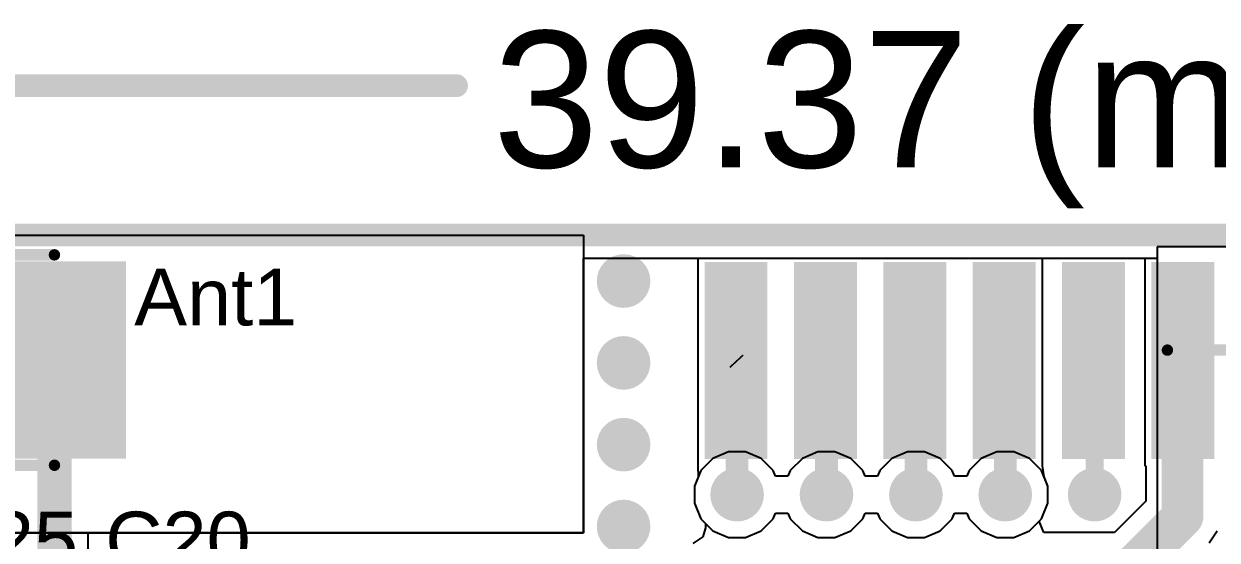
# Model space of a CAD drawing. Header units: millimetres. Extents: x -6 to 37.5, y -2.1 to 28.8.
# Drawn here: x 5.18 to 18.53, y 22.99 to 28.76 of the extents above; entities that cross this region are included whole.
import ezdxf

# ---------------------------------------------------------------- set-up
doc = ezdxf.new("R2010")
doc.units = ezdxf.units.MM
for name, color, linetype in [('BottomLayer', 5, 'Continuous'), ('BottomPaste', 16, 'Continuous'), ('BottomSolder', 6, 'Continuous'), ('Mechanical2', 216, 'Continuous'), ('TopLayer', 1, 'Continuous'), ('TopOverlay', 2, 'Continuous'), ('TopPaste', 8, 'Continuous'), ('TopSolder', 216, 'Continuous'), ('ViaHoleLayer', 16, 'Continuous')]:
    doc.layers.add(name, color=color, linetype=linetype)
doc.styles.add('Arial', font='', dxfattribs={"height": 0.2})
doc.styles.get('Arial').set_extended_font_data('Arial')

# ---------------------------------------------------------------- blocks, each defined once
blk = doc.blocks.new('AN6520_245_3')
at = {"layer": 'TopLayer'}
for points in [[(-3.95, -1), (-3.95, 1), (-2.55, 1), (-2.55, -1)], [(2.55, -1), (2.55, 1), (3.95, 1), (3.95, -1)]]:
    blk.add_hatch(color=1, dxfattribs=at).paths.add_polyline_path(points)
at = {"layer": 'TopOverlay'}
blk.add_hatch(color=2, dxfattribs=at).paths.add_polyline_path([(-2.437, -0.838), (-1.904, -0.838), (-1.904, 0.838), (-2.437, 0.838)])
at = {"layer": 'TopPaste'}
for points in [[(-3.95, -1), (-3.95, 1), (-2.55, 1), (-2.55, -1)], [(2.55, -1), (2.55, 1), (3.95, 1), (3.95, -1)]]:
    blk.add_hatch(color=8, dxfattribs=at).paths.add_polyline_path(points)
at = {"layer": 'TopSolder'}
for points in [[(-4.052, -1.102), (-4.052, 1.102), (-2.448, 1.102), (-2.448, -1.102)], [(2.448, -1.102), (2.448, 1.102), (4.052, 1.102), (4.052, -1.102)]]:
    blk.add_hatch(color=216, dxfattribs=at).paths.add_polyline_path(points)
at = {"layer": 'TopOverlay', "const_width": 0.127}
for points in [[(3.25, 1.176), (-3.25, 1.176)], [(3.25, -1.176), (-3.25, -1.176)]]:
    blk.add_lwpolyline(points, dxfattribs=at)
at = {"layer": 'TopOverlay', "const_width": 0.0635}
for points in [[(-3.282, 1.176, 1), (-3.218, 1.176, 1)], [(3.218, 1.176, 1), (3.282, 1.176, 1)], [(-3.282, -1.176, 1), (-3.218, -1.176, 1)], [(3.218, -1.176, 1), (3.282, -1.176, 1)]]:
    blk.add_lwpolyline(points, format="xyb", close=True, dxfattribs=at)
blk = doc.blocks.new('SMMS1050_470M_76')
at = {"layer": 'TopLayer'}
for points in [[(-6.8, 2.05), (-2.7, 2.05), (-2.7, -2.05), (-6.8, -2.05)], [(2.7, 2.05), (6.8, 2.05), (6.8, -2.05), (2.7, -2.05)]]:
    blk.add_hatch(color=1, dxfattribs=at).paths.add_polyline_path(points)
at = {"layer": 'TopPaste'}
for points in [[(-6.8, 2.05), (-2.7, 2.05), (-2.7, -2.05), (-6.8, -2.05)], [(2.7, 2.05), (6.8, 2.05), (6.8, -2.05), (2.7, -2.05)]]:
    blk.add_hatch(color=8, dxfattribs=at).paths.add_polyline_path(points)
at = {"layer": 'TopSolder'}
for points in [[(-6.902, 2.152), (-2.598, 2.152), (-2.598, -2.152), (-6.902, -2.152)], [(2.598, 2.152), (6.902, 2.152), (6.902, -2.152), (2.598, -2.152)]]:
    blk.add_hatch(color=216, dxfattribs=at).paths.add_polyline_path(points)
at = {"layer": 'TopOverlay', "const_width": 0.127}
for points in [[(-5.75, 2.21), (-5.75, 5)], [(0, 5), (-5.75, 5)], [(5.75, 5), (0, 5)], [(5.75, 2.21), (5.75, 5)], [(-5.75, -5), (-5.75, -2.21)], [(5.75, -5), (5.75, -2.21)], [(0, -5), (-5.75, -5)], [(5.75, -5), (0, -5)]]:
    blk.add_lwpolyline(points, dxfattribs=at)
at = {"layer": 'TopOverlay', "const_width": 0.0635}
for points in [[(-5.782, 5, 1), (-5.718, 5, 1)], [(-5.782, 5, 1), (-5.718, 5, 1)], [(-0.032, 5, 1), (0.032, 5, 1)], [(-0.032, 5, 1), (0.032, 5, 1)], [(5.718, 5, 1), (5.782, 5, 1)], [(5.718, 5, 1), (5.782, 5, 1)], [(-5.782, 2.21, 1), (-5.718, 2.21, 1)], [(5.718, 2.21, 1), (5.782, 2.21, 1)], [(-5.782, -2.21, 1), (-5.718, -2.21, 1)], [(5.718, -2.21, 1), (5.782, -2.21, 1)], [(-5.782, -5, 1), (-5.718, -5, 1)], [(-5.782, -5, 1), (-5.718, -5, 1)], [(-0.032, -5, 1), (0.032, -5, 1)], [(-0.032, -5, 1), (0.032, -5, 1)], [(5.718, -5, 1), (5.782, -5, 1)], [(5.718, -5, 1), (5.782, -5, 1)]]:
    blk.add_lwpolyline(points, format="xyb", close=True, dxfattribs=at)
blk = doc.blocks.new('1_6__B_77')
at = {"layer": 'BottomLayer'}
for points in [[(-2.75, 1), (-2.25, 1), (-2.25, -1), (-2.75, -1)], [(-1.75, 1), (-1.25, 1), (-1.25, -1), (-1.75, -1)], [(-0.75, 1), (-0.25, 1), (-0.25, -1), (-0.75, -1)], [(0.25, 1), (0.75, 1), (0.75, -1), (0.25, -1)], [(1.25, 1), (1.75, 1), (1.75, -1), (1.25, -1)], [(2.25, 1), (2.75, 1), (2.75, -1), (2.25, -1)]]:
    blk.add_hatch(color=5, dxfattribs=at).paths.add_polyline_path(points)
at = {"layer": 'BottomPaste'}
for points in [[(-2.75, 1), (-2.25, 1), (-2.25, -1), (-2.75, -1)], [(-1.75, 1), (-1.25, 1), (-1.25, -1), (-1.75, -1)], [(-0.75, 1), (-0.25, 1), (-0.25, -1), (-0.75, -1)], [(0.25, 1), (0.75, 1), (0.75, -1), (0.25, -1)], [(1.25, 1), (1.75, 1), (1.75, -1), (1.25, -1)], [(2.25, 1), (2.75, 1), (2.75, -1), (2.25, -1)]]:
    blk.add_hatch(color=16, dxfattribs=at).paths.add_polyline_path(points)
at = {"layer": 'BottomSolder'}
for points in [[(-2.852, 1.102), (-2.148, 1.102), (-2.148, -1.102), (-2.852, -1.102)], [(-1.852, 1.102), (-1.148, 1.102), (-1.148, -1.102), (-1.852, -1.102)], [(-0.852, 1.102), (-0.148, 1.102), (-0.148, -1.102), (-0.852, -1.102)], [(0.148, 1.102), (0.852, 1.102), (0.852, -1.102), (0.148, -1.102)], [(1.148, 1.102), (1.852, 1.102), (1.852, -1.102), (1.148, -1.102)], [(2.148, 1.102), (2.852, 1.102), (2.852, -1.102), (2.148, -1.102)]]:
    blk.add_hatch(color=6, dxfattribs=at).paths.add_polyline_path(points)

msp = doc.modelspace()

# ---------------------------------------------------------------- hatches: boundary and pattern name
at = {"layer": 'BottomLayer'}
h = msp.add_hatch(color=5, dxfattribs=at)
edge = h.paths.add_edge_path()
edge.add_arc((11.887, 25.883), 0.3, 0, 360)
h = msp.add_hatch(color=5, dxfattribs=at)
edge = h.paths.add_edge_path()
edge.add_arc((11.887, 24.968), 0.3, 0, 360)
h = msp.add_hatch(color=5, dxfattribs=at)
edge = h.paths.add_edge_path()
edge.add_arc((11.887, 24.054), 0.3, 0, 360)
h = msp.add_hatch(color=5, dxfattribs=at)
edge = h.paths.add_edge_path()
edge.add_arc((13.157, 23.495), 0.3, 0, 360)
h = msp.add_hatch(color=5, dxfattribs=at)
edge = h.paths.add_edge_path()
edge.add_arc((14.157, 23.495), 0.3, 0, 360)
h = msp.add_hatch(color=5, dxfattribs=at)
edge = h.paths.add_edge_path()
edge.add_arc((15.157, 23.495), 0.3, 0, 360)
h = msp.add_hatch(color=5, dxfattribs=at)
edge = h.paths.add_edge_path()
edge.add_arc((16.157, 23.495), 0.3, 0, 360)
h = msp.add_hatch(color=5, dxfattribs=at)
edge = h.paths.add_edge_path()
edge.add_arc((17.157, 23.495), 0.3, 0, 360)
h = msp.add_hatch(color=5, dxfattribs=at)
edge = h.paths.add_edge_path()
edge.add_arc((11.887, 23.139), 0.3, 0, 360)
at = {"layer": 'TopLayer'}
h = msp.add_hatch(color=1, dxfattribs=at)
edge = h.paths.add_edge_path()
edge.add_arc((11.887, 25.883), 0.3, 0, 360)
h = msp.add_hatch(color=1, dxfattribs=at)
edge = h.paths.add_edge_path()
edge.add_arc((11.887, 24.968), 0.3, 0, 360)
h = msp.add_hatch(color=1, dxfattribs=at)
edge = h.paths.add_edge_path()
edge.add_arc((11.887, 24.054), 0.3, 0, 360)
h = msp.add_hatch(color=1, dxfattribs=at)
edge = h.paths.add_edge_path()
edge.add_arc((13.157, 23.495), 0.3, 0, 360)
h = msp.add_hatch(color=1, dxfattribs=at)
edge = h.paths.add_edge_path()
edge.add_arc((14.157, 23.495), 0.3, 0, 360)
h = msp.add_hatch(color=1, dxfattribs=at)
edge = h.paths.add_edge_path()
edge.add_arc((15.157, 23.495), 0.3, 0, 360)
h = msp.add_hatch(color=1, dxfattribs=at)
edge = h.paths.add_edge_path()
edge.add_arc((16.157, 23.495), 0.3, 0, 360)
h = msp.add_hatch(color=1, dxfattribs=at)
edge = h.paths.add_edge_path()
edge.add_arc((17.157, 23.495), 0.3, 0, 360)
h = msp.add_hatch(color=1, dxfattribs=at)
edge = h.paths.add_edge_path()
edge.add_arc((11.887, 23.139), 0.3, 0, 360)
at = {"layer": 'ViaHoleLayer'}
h = msp.add_hatch(color=16, dxfattribs=at)
edge = h.paths.add_edge_path()
edge.add_arc((11.887, 25.883), 0.15, 0, 360)
h = msp.add_hatch(color=16, dxfattribs=at)
edge = h.paths.add_edge_path()
edge.add_arc((11.887, 24.968), 0.15, 0, 360)
h = msp.add_hatch(color=16, dxfattribs=at)
edge = h.paths.add_edge_path()
edge.add_arc((11.887, 24.054), 0.15, 0, 360)
h = msp.add_hatch(color=16, dxfattribs=at)
edge = h.paths.add_edge_path()
edge.add_arc((13.157, 23.495), 0.15, 0, 360)
h = msp.add_hatch(color=16, dxfattribs=at)
edge = h.paths.add_edge_path()
edge.add_arc((14.157, 23.495), 0.15, 0, 360)
h = msp.add_hatch(color=16, dxfattribs=at)
edge = h.paths.add_edge_path()
edge.add_arc((15.157, 23.495), 0.15, 0, 360)
h = msp.add_hatch(color=16, dxfattribs=at)
edge = h.paths.add_edge_path()
edge.add_arc((16.157, 23.495), 0.15, 0, 360)
h = msp.add_hatch(color=16, dxfattribs=at)
edge = h.paths.add_edge_path()
edge.add_arc((17.157, 23.495), 0.15, 0, 360)
h = msp.add_hatch(color=16, dxfattribs=at)
edge = h.paths.add_edge_path()
edge.add_arc((11.887, 23.139), 0.15, 0, 360)

# ---------------------------------------------------------------- linework, layer by layer
at = {"layer": 'BottomLayer'}
for p, q in [((-2, 26.397), (11.44, 26.397)), ((11.44, 26.397), (11.44, 23.07)), ((11.44, 23.07), (11.44, 26.138)), ((11.44, 26.138), (12.717, 26.138)), ((12.717, 26.138), (12.717, 23.816)), ((16.573, 23.816), (16.573, 26.138)), ((16.573, 26.138), (17.717, 26.138)), ((17.717, 26.138), (17.717, 23.816)), ((12.717, 23.816), (12.717, 23.816)), ((12.717, 23.816), (12.717, 23.816)), ((12.717, 23.816), (12.72, 23.689)), ((16.591, 23.696), (16.573, 23.816)), ((16.573, 23.816), (16.573, 23.816)), ((16.573, 23.816), (16.573, 23.816)), ((17.717, 23.816), (17.731, 23.816)), ((17.731, 23.816), (17.731, 23.422)), ((12.72, 23.689), (12.679, 23.59)), ((16.635, 23.59), (16.591, 23.696)), ((12.679, 23.59), (12.679, 23.4)), ((16.635, 23.4), (16.635, 23.59)), ((12.679, 23.4), (12.752, 23.224)), ((16.562, 23.224), (16.635, 23.4)), ((17.731, 23.422), (17.38, 23.071)), ((12.752, 23.224), (12.805, 23.171)), ((12.802, 23.123), (12.773, 23.024)), ((12.805, 23.171), (12.802, 23.123)), ((16.536, 23.198), (16.562, 23.224)), ((16.589, 23.071), (16.536, 23.198)), ((11.44, 23.07), (-2, 23.07)), ((-1.741, 23.07), (11.44, 23.07)), ((12.773, 23.024), (12.661, 22.95)), ((17.38, 23.071), (16.589, 23.071)), ((18.438, 22.957), (18.528, 23.092))]:
    msp.add_line(p, q, dxfattribs=at)
for points, const_width in [([(13.157, 23.495), (13.157, 24.981)], 0.254), ([(14.157, 23.495), (14.157, 24.981)], 0.254), ([(15.157, 23.495), (15.157, 24.981)], 0.254), ([(16.157, 23.495), (16.157, 24.981)], 0.254), ([(18.145, 23.25), (18.145, 24.994)], 0.457), ([(13.145, 24.994), (13.157, 24.981)], 0.203), ([(17.157, 23.495), (17.157, 24.981)], 0.203), ([(17.551, 22.657), (18.145, 23.25)], 0.457)]:
    msp.add_lwpolyline(points, dxfattribs=dict(at, const_width=const_width))
for points, const_width in [([(13.094, 24.981, 1), (13.221, 24.981, 1)], 0.127), ([(14.094, 24.981, 1), (14.221, 24.981, 1)], 0.127), ([(15.094, 24.981, 1), (15.221, 24.981, 1)], 0.127), ([(16.094, 24.981, 1), (16.221, 24.981, 1)], 0.127), ([(18.031, 24.994, 1), (18.259, 24.994, 1)], 0.229), ([(13.094, 24.994, 1), (13.196, 24.994, 1)], 0.102), ([(13.106, 24.981, 1), (13.208, 24.981, 1)], 0.102), ([(17.106, 24.981, 1), (17.208, 24.981, 1)], 0.102), ([(13.094, 23.495, 1), (13.221, 23.495, 1)], 0.127), ([(14.094, 23.495, 1), (14.221, 23.495, 1)], 0.127), ([(15.094, 23.495, 1), (15.221, 23.495, 1)], 0.127), ([(16.094, 23.495, 1), (16.221, 23.495, 1)], 0.127), ([(17.106, 23.495, 1), (17.208, 23.495, 1)], 0.102), ([(18.031, 23.25, 1), (18.259, 23.25, 1)], 0.229), ([(18.031, 23.25, 1), (18.259, 23.25, 1)], 0.229)]:
    msp.add_lwpolyline(points, format="xyb", close=True, dxfattribs=dict(at, const_width=const_width))
at = {"layer": 'Mechanical2', "const_width": 0.254}
for points in [[(-2, 28.067), (10.018, 28.067)], [(-2, 26.397), (37.373, 26.397)]]:
    msp.add_lwpolyline(points, dxfattribs=at)
at = {"layer": 'Mechanical2', "const_width": 0.127}
msp.add_lwpolyline([(9.955, 28.067, 1), (10.082, 28.067, 1)], format="xyb", close=True, dxfattribs=at)
at = {"layer": 'TopLayer'}
for p, q in [((-1.997, 26.397), (11.44, 26.397)), ((11.44, 26.397), (11.44, 23.07)), ((28.016, 26.264), (17.856, 26.264)), ((17.856, 26.264), (17.856, 12.548)), ((11.44, 23.07), (11.44, 26.138)), ((11.44, 26.138), (17.856, 26.138)), ((17.856, 26.138), (17.856, 21.12)), ((12.887, 23.9), (12.752, 23.766)), ((13.062, 23.973), (12.887, 23.9)), ((13.252, 23.973), (13.062, 23.973)), ((13.428, 23.9), (13.252, 23.973)), ((13.562, 23.766), (13.428, 23.9)), ((13.887, 23.9), (13.752, 23.766)), ((14.062, 23.973), (13.887, 23.9)), ((14.252, 23.973), (14.062, 23.973)), ((14.428, 23.9), (14.252, 23.973)), ((14.562, 23.766), (14.428, 23.9)), ((14.887, 23.9), (14.752, 23.766)), ((15.062, 23.973), (14.887, 23.9)), ((15.252, 23.973), (15.062, 23.973)), ((15.428, 23.9), (15.252, 23.973)), ((15.562, 23.766), (15.428, 23.9)), ((15.887, 23.9), (15.752, 23.766)), ((16.062, 23.973), (15.887, 23.9)), ((16.252, 23.973), (16.062, 23.973)), ((16.428, 23.9), (16.252, 23.973)), ((16.562, 23.766), (16.428, 23.9)), ((12.752, 23.766), (12.679, 23.59)), ((13.588, 23.702), (13.562, 23.766)), ((13.752, 23.766), (13.726, 23.702)), ((14.588, 23.702), (14.562, 23.766)), ((14.752, 23.766), (14.726, 23.702)), ((15.588, 23.702), (15.562, 23.766)), ((15.752, 23.766), (15.726, 23.702)), ((16.635, 23.59), (16.562, 23.766)), ((13.726, 23.702), (13.588, 23.702)), ((14.726, 23.702), (14.588, 23.702)), ((15.726, 23.702), (15.588, 23.702)), ((12.679, 23.59), (12.679, 23.4)), ((16.635, 23.4), (16.635, 23.59)), ((12.679, 23.4), (12.752, 23.224)), ((16.562, 23.224), (16.635, 23.4)), ((13.562, 23.224), (13.588, 23.288)), ((13.588, 23.288), (13.726, 23.288)), ((13.726, 23.288), (13.752, 23.224)), ((14.562, 23.224), (14.588, 23.288)), ((14.588, 23.288), (14.726, 23.288)), ((14.726, 23.288), (14.752, 23.224)), ((15.562, 23.224), (15.588, 23.288)), ((15.588, 23.288), (15.726, 23.288)), ((15.726, 23.288), (15.752, 23.224)), ((12.752, 23.224), (12.887, 23.09)), ((13.428, 23.09), (13.562, 23.224)), ((13.752, 23.224), (13.887, 23.09)), ((14.428, 23.09), (14.562, 23.224)), ((14.752, 23.224), (14.887, 23.09)), ((15.428, 23.09), (15.562, 23.224)), ((15.752, 23.224), (15.887, 23.09)), ((16.428, 23.09), (16.562, 23.224)), ((11.44, 23.07), (-1.997, 23.07)), ((5.896, 22.234), (5.896, 23.07)), ((5.896, 23.07), (11.44, 23.07)), ((12.887, 23.09), (13.062, 23.017)), ((13.062, 23.017), (13.252, 23.017)), ((13.252, 23.017), (13.428, 23.09)), ((13.887, 23.09), (14.062, 23.017)), ((14.062, 23.017), (14.252, 23.017)), ((14.252, 23.017), (14.428, 23.09)), ((14.887, 23.09), (15.062, 23.017)), ((15.062, 23.017), (15.252, 23.017)), ((15.252, 23.017), (15.428, 23.09)), ((15.887, 23.09), (16.062, 23.017)), ((16.062, 23.017), (16.252, 23.017)), ((16.252, 23.017), (16.428, 23.09))]:
    msp.add_line(p, q, dxfattribs=at)
at = {"layer": 'TopLayer', "const_width": 0.381}
msp.add_lwpolyline([(5.52, 22.234), (5.52, 25)], dxfattribs=at)
at = {"layer": 'TopLayer', "const_width": 0.191}
msp.add_lwpolyline([(5.425, 25, 1), (5.616, 25, 1)], format="xyb", close=True, dxfattribs=at)

# ---------------------------------------------------------------- block references
for name, p, rotation in [('AN6520_245_3', (2.27, 25), 180), ('SMMS1050_470M_76', (22.971, 19.361), 270), ('1_6__B_77', (15.645, 24.994), 180)]:
    msp.add_blockref(name, p, dxfattribs=dict(rotation=rotation))

# ---------------------------------------------------------------- texts
at = {"layer": 'Mechanical2', "style": 'Arial'}
msp.add_text('39.37 (mm)', height=1.524, dxfattribs=at).set_placement((10.424, 27.153))
at = {"layer": 'TopOverlay', "style": 'Arial'}
for s, p in [('Ant1', (6.412, 25.387)), ('C25', (4.157, 22.67)), ('C20', (6.088, 22.67))]:
    msp.add_text(s, height=0.635, dxfattribs=at).set_placement(p)

doc.saveas('drawing.dxf')
